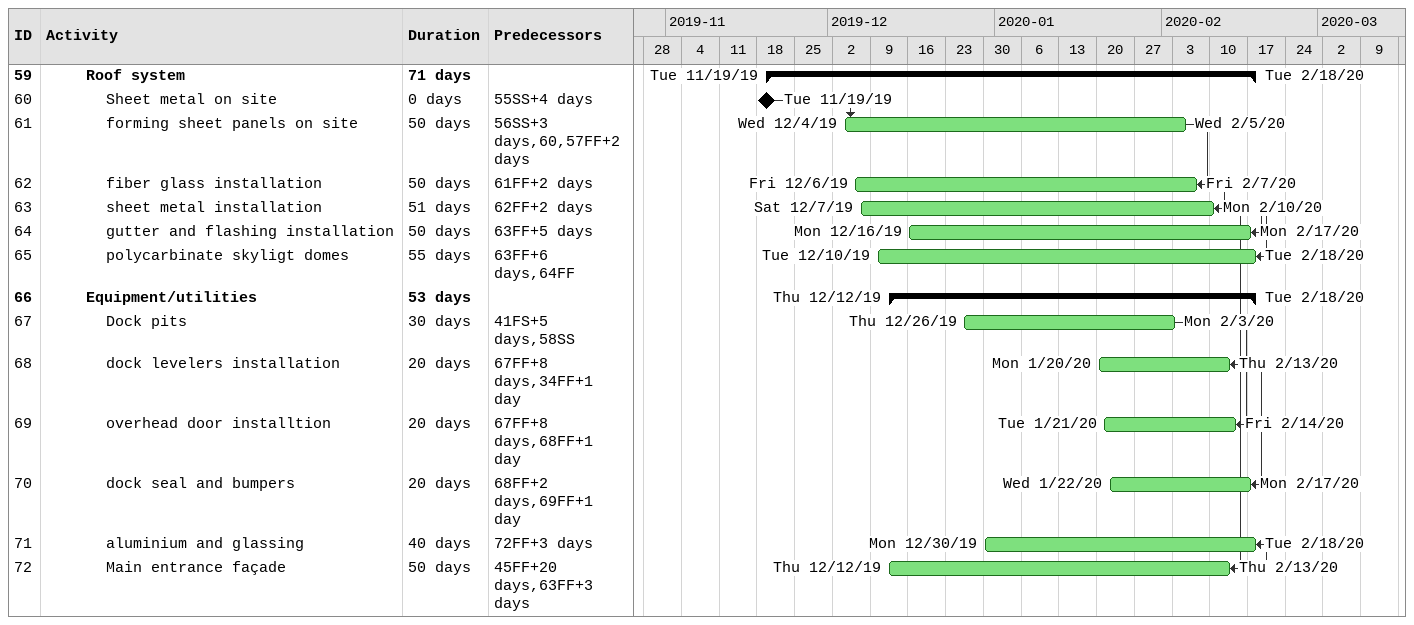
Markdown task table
| ID | Level | Task | Duration | Start | Finish | Predecessors |
|---|---|---|---|---|---|---|
| 59 | 3 | **Roof system** | 71d | 2019-11-19 | 2020-02-18 |  |
| 60 | 4 | Sheet metal on site | 0d | 2019-11-19 | 2019-11-19 | 55SS+4d |
| 61 | 4 | forming sheet panels on site | 50d | 2019-12-04 | 2020-02-05 | 56SS+3d, 60, 57FF+2d |
| 62 | 4 | fiber glass installation | 50d | 2019-12-06 | 2020-02-07 | 61FF+2d |
| 63 | 4 | sheet metal installation | 51d | 2019-12-07 | 2020-02-10 | 62FF+2d |
| 64 | 4 | gutter and flashing installation | 50d | 2019-12-16 | 2020-02-17 | 63FF+5d |
| 65 | 4 | polycarbinate skyligt domes | 55d | 2019-12-10 | 2020-02-18 | 63FF+6d, 64FF |
| 66 | 3 | **Equipment/utilities** | 53d | 2019-12-12 | 2020-02-18 |  |
| 67 | 4 | Dock pits | 30d | 2019-12-26 | 2020-02-03 | 41FS+5d, 58SS |
| 68 | 4 | dock levelers installation | 20d | 2020-01-20 | 2020-02-13 | 67FF+8d, 34FF+1d |
| 69 | 4 | overhead door installtion | 20d | 2020-01-21 | 2020-02-14 | 67FF+8d, 68FF+1d |
| 70 | 4 | dock seal and bumpers | 20d | 2020-01-22 | 2020-02-17 | 68FF+2d, 69FF+1d |
| 71 | 4 | aluminium and glassing | 40d | 2019-12-30 | 2020-02-18 | 72FF+3d |
| 72 | 4 | Main entrance façade | 50d | 2019-12-12 | 2020-02-13 | 45FF+20d, 63FF+3d |
